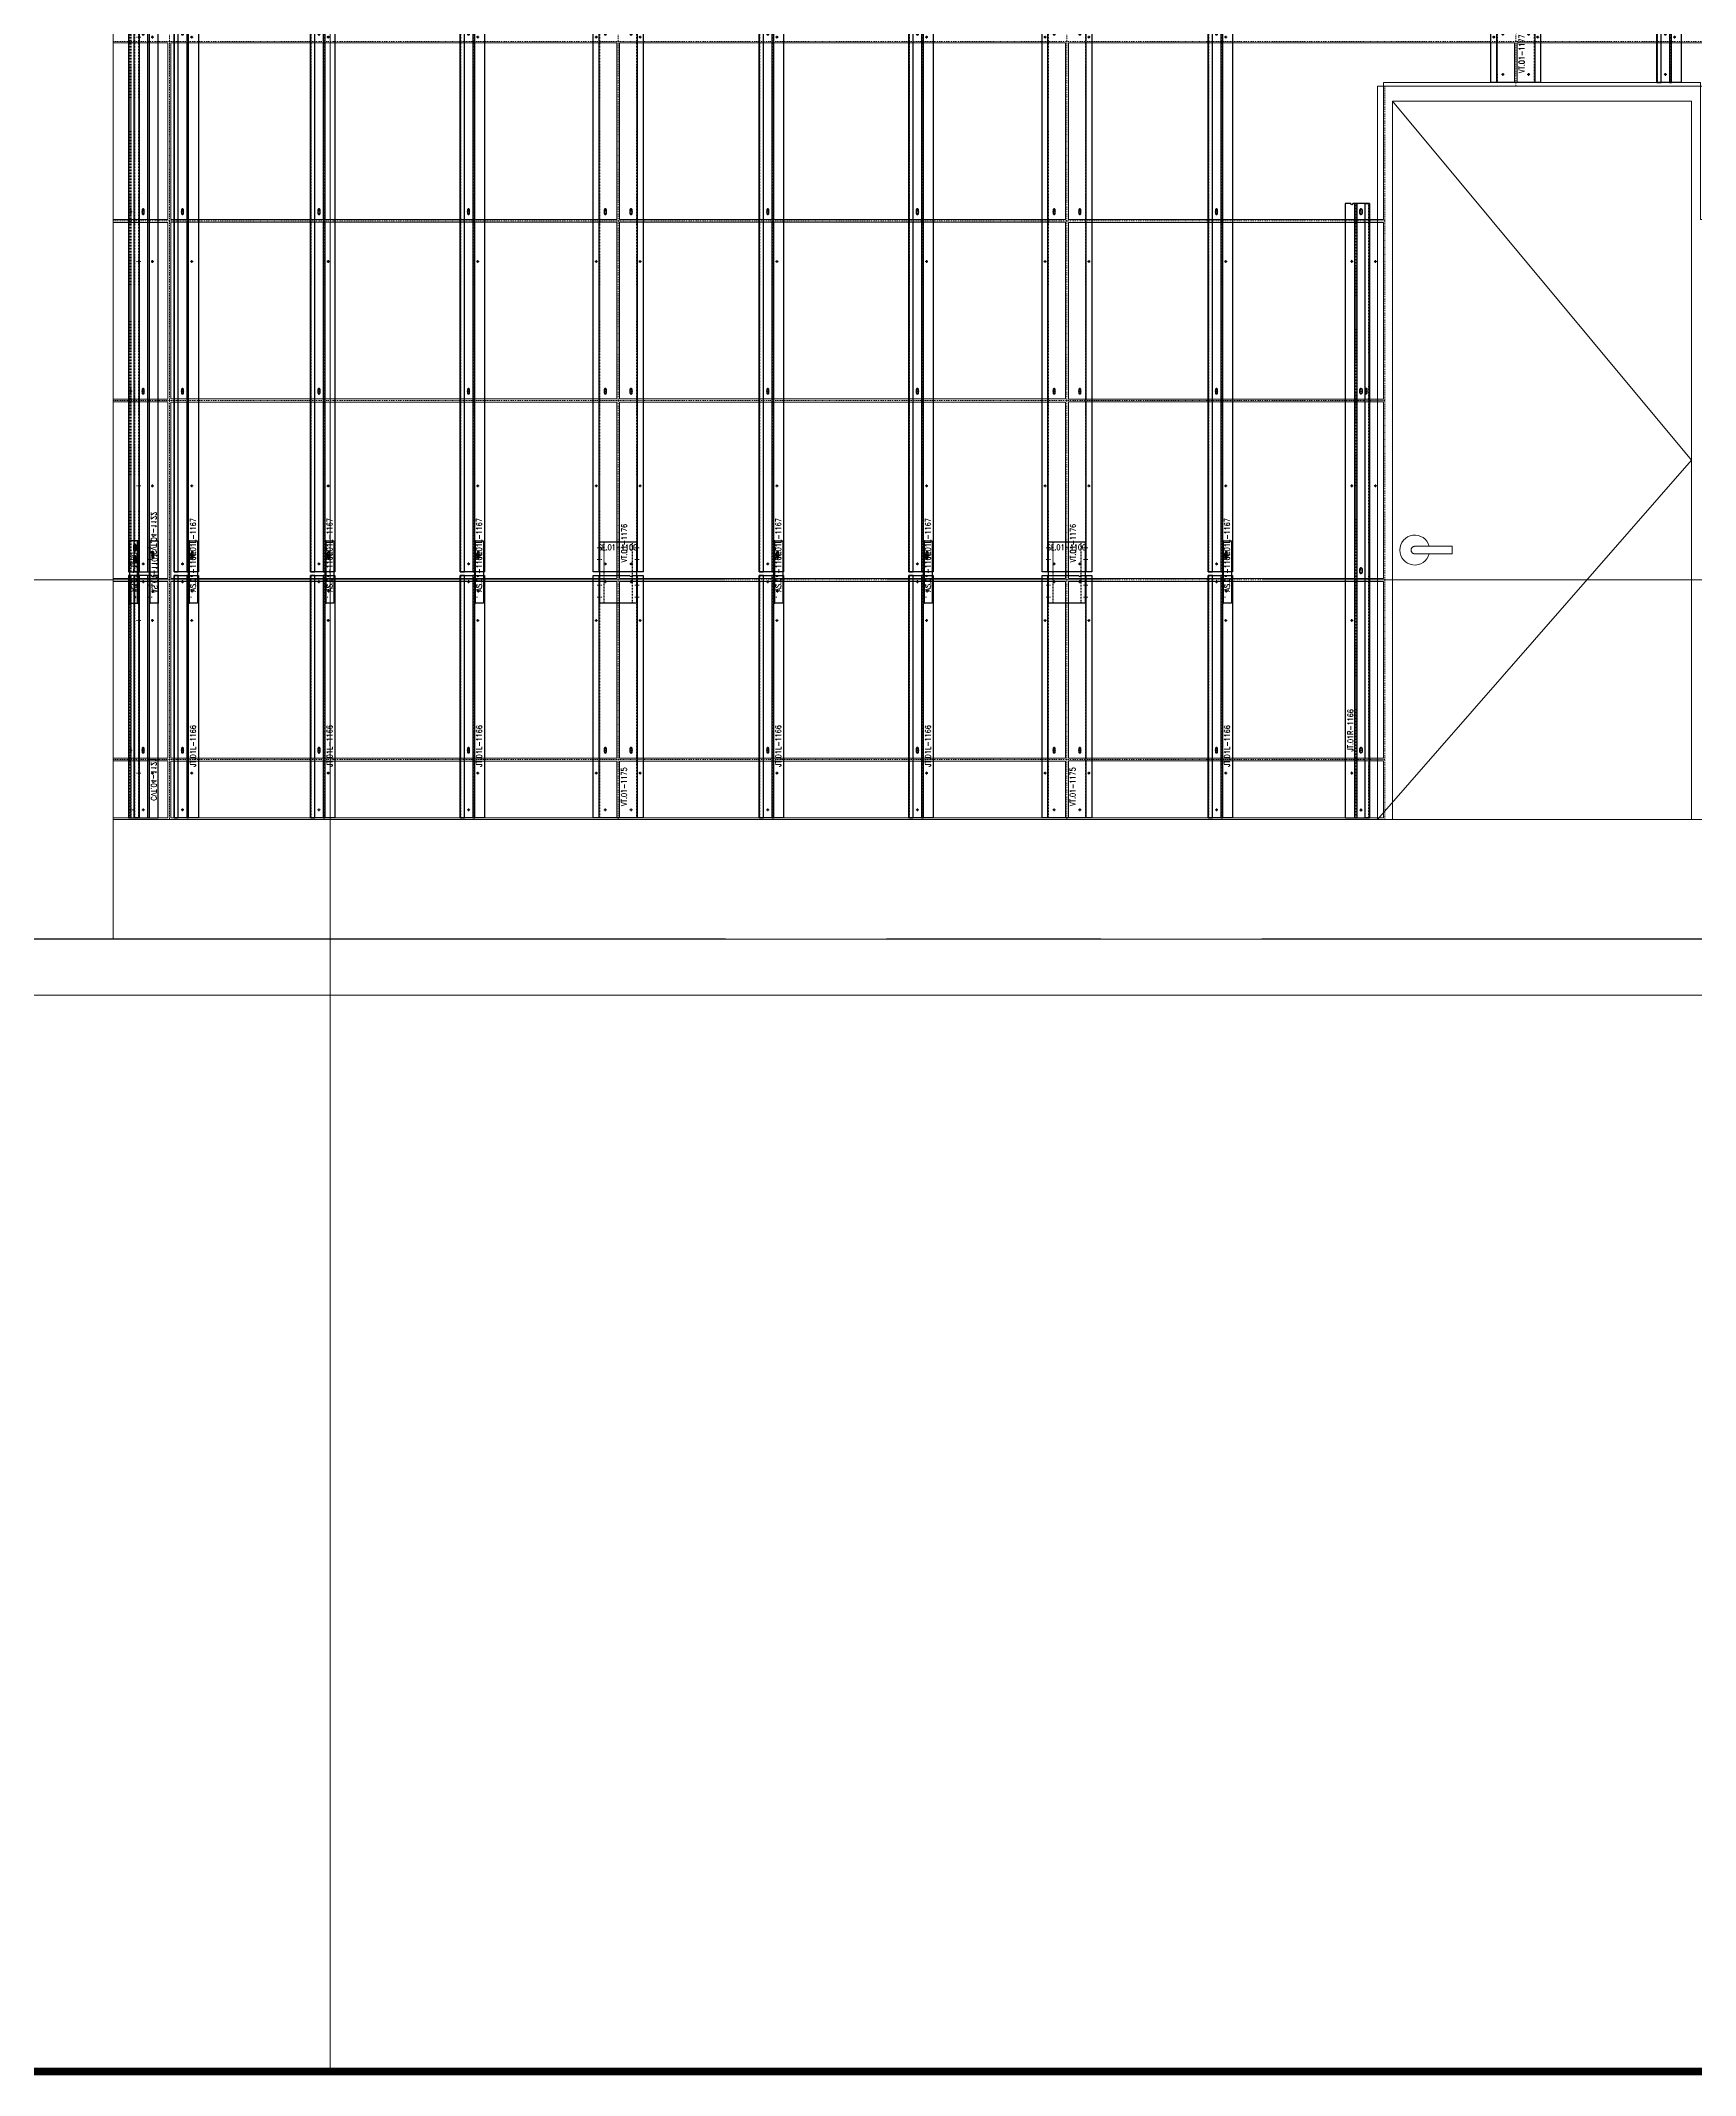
# Model space of a CAD drawing. Header units: inches. Extents: x 841 to 14369, y -4386 to -3225.
# Drawn here: x 1433 to 1654.2, y -4190.6 to -3918.6 of the extents above; entities that cross this region are included whole.
import ezdxf
from ezdxf.xclip import XClip

# ---------------------------------------------------------------- set-up
doc = ezdxf.new("R2010")
doc.units = ezdxf.units.IN
doc.header["$MEASUREMENT"] = 0
doc.header["$XCLIPFRAME"] = 0
for name, pattern in [('NBK_Center', [0.541667, 0.333333, -0.0625, 0.083333, -0.0625]), ('NBK_Center2', [0.270833, 0.166667, -0.03125, 0.041667, -0.03125]), ('NBK_CenterX2', [1.083333, 0.666667, -0.125, 0.166667, -0.125]), ('NBK_Hidden', [0.125, 0.083333, -0.041667]), ('NBK_Hidden2', [0.0625, 0.041667, -0.020833])]:
    doc.linetypes.add(name, pattern=pattern)
doc.layers.get('Defpoints').update_dxf_attribs({"color": 250, "lineweight": 0})
for name, color, linetype, lineweight in [('!Arch2', 8, 'Continuous', 9), ('!Bracket', 11, 'Continuous', 25), ('!Dimension', 50, 'Continuous', 5), ('!Extrusion', 140, 'Continuous', 25), ('!Gridline', 112, 'NBK_CenterX2', 5), ('!Linetype_Center', 220, 'NBK_Center', 9), ('!Linetype_Center2', 222, 'NBK_Center2', 9), ('!Misc2', 252, 'NBK_Hidden2', 5), ('!Terracotta', 31, 'Continuous', 20)]:
    doc.layers.add(name, color=color, linetype=linetype, lineweight=lineweight)
doc.styles.add('Romans', font='romans.shx', dxfattribs={"width": 0.8})

# ---------------------------------------------------------------- blocks, each defined once
blk = doc.blocks.new('A$C5F5E00A7')
for p, q in [((72, -364.16), (72, 207.16)), ((72, -364.16), (72, 207.16)), ((-187.78, -258), (2853.84, -258)), ((-187.78, -258), (2853.84, -258))]:
    blk.add_line(p, q)
blk = doc.blocks.new('A$C5F5E02A7')
for p, q in [((-2525, 324.5), (-2525, 0)), ((-2311.99, 114), (-2356, 114)), ((-2356, 114), (-2356, 16)), ((-2313.99, 64), (-2354, 112)), ((-2354, 16), (-2354, 112)), ((-2354, 112), (-2313.99, 112)), ((-2313.99, 112), (-2313.99, 16)), ((-2313.99, 64), (-2356, 16)), ((-2346, 52.5), (-2351, 52.5)), ((-2346, 52.5), (-2346, 51.5)), ((-2346, 51.5), (-2351, 51.5))]:
    blk.add_line(p, q)
for points in [[(-2525, 16), (-1981.15, 16), (-1981.15, 0), (-2525, 0)], [(-2622.32, 0), (-1981.15, 0), (-1981.15, -7.5), (-2622.32, -7.5)]]:
    blk.add_lwpolyline(points, close=True)
blk.add_arc((-2351, 52), 2, 15, 345)
for points in [[(-2351.5, 52), (-2351.5, 52.04), (-2351.49, 52.11), (-2351.46, 52.19), (-2351.43, 52.25), (-2351.4, 52.3), (-2351.38, 52.33), (-2351.35, 52.36), (-2351.31, 52.4), (-2351.26, 52.43), (-2351.22, 52.45), (-2351.19, 52.46), (-2351.16, 52.47), (-2351.13, 52.48), (-2351.1, 52.49), (-2351.07, 52.5), (-2351.03, 52.5), (-2351.01, 52.5), (-2351, 52.5)], [(-2351.5, 52), (-2351.5, 51.96), (-2351.49, 51.89), (-2351.46, 51.81), (-2351.43, 51.75), (-2351.4, 51.7), (-2351.38, 51.67), (-2351.35, 51.64), (-2351.31, 51.6), (-2351.26, 51.57), (-2351.22, 51.55), (-2351.19, 51.54), (-2351.16, 51.53), (-2351.13, 51.52), (-2351.1, 51.51), (-2351.07, 51.5), (-2351.03, 51.5), (-2351.01, 51.5), (-2351, 51.5)]]:
    blk.add_open_spline(points, degree=3, knots=[0, 0, 0, 0, 0.0833333, 0.125, 0.1666667, 0.2083333, 0.2291667, 0.25, 0.2916667, 0.3333333, 0.3541667, 0.375, 0.3958333, 0.4166667, 0.4375, 0.4583333, 0.4791667, 0.5, 0.5, 0.5, 0.5])
blk = doc.blocks.new('A$C5F5E3900')
at = {"layer": '!Linetype_Center2'}
for p, q in [((-21.5, 16), (-21.5, 324)), ((38.5, 16), (38.5, 324)), ((98.5, 16), (98.5, 324)), ((158.5, 114), (158.5, 324)), ((-29, 120), (199.25, 120)), ((141, 114), (141, 16)), ((183, 114), (141, 114)), ((-29, 96), (141, 96)), ((-29, 72), (141, 72)), ((-29, 48), (141, 48)), ((-29, 24), (141, 24)), ((-29, 24), (141, 24)), ((-29, 16), (141, 16))]:
    blk.add_line(p, q, dxfattribs=at)
at = {"layer": '!Terracotta'}
for points in [[(-21.69, 119.81), (-29, 119.81), (-29, 96.19), (-21.69, 96.19)], [(38.31, 96.19), (-21.31, 96.19), (-21.31, 119.81), (38.31, 119.81)], [(38.69, 96.19), (98.31, 96.19), (98.31, 119.81), (38.69, 119.81)], [(158.31, 119.81), (98.69, 119.81), (98.69, 96.19), (140.81, 96.19), (140.81, 114.5), (158.31, 114.5)], [(158.69, 119.81), (199.25, 119.81), (199.25, 96.19), (183.19, 96.19), (183.19, 114.5), (158.69, 114.5)], [(-21.69, 72.19), (-29, 72.19), (-29, 95.81), (-21.69, 95.81)], [(38.31, 95.84), (-21.31, 95.84), (-21.31, 72.22), (38.31, 72.22)], [(38.69, 95.84), (98.31, 95.84), (98.31, 72.22), (38.69, 72.22)], [(98.69, 95.81), (140.81, 95.81), (140.81, 72.19), (98.69, 72.19)], [(-21.69, 48.19), (-21.69, 71.81), (-29, 71.81), (-29, 48.19)], [(-21.31, 48.19), (-21.31, 71.78), (38.31, 71.78), (38.31, 48.19)], [(98.31, 48.19), (98.31, 71.78), (38.69, 71.78), (38.69, 48.19)], [(140.81, 48.19), (140.81, 71.81), (98.69, 71.81), (98.69, 48.19)], [(-21.69, 24.19), (-21.69, 47.81), (-29, 47.81), (-29, 24.19)], [(-21.31, 24.19), (-21.31, 47.78), (38.31, 47.78), (38.31, 24.19)], [(98.31, 24.19), (98.31, 47.78), (38.69, 47.78), (38.69, 24.19)], [(140.81, 24.19), (140.81, 47.81), (98.69, 47.81), (98.69, 24.19)], [(-21.69, 16.19), (-21.69, 23.81), (-29, 23.81), (-29, 16.19)], [(-21.31, 16.19), (-21.31, 23.78), (38.31, 23.78), (38.31, 16.19)], [(98.31, 16.19), (98.31, 23.78), (38.69, 23.78), (38.69, 16.19)], [(140.81, 16.19), (140.81, 23.81), (98.69, 23.81), (98.69, 16.19)]]:
    blk.add_lwpolyline(points, close=True, dxfattribs=at)
blk = doc.blocks.new('A$C5F5E469F')
at = {"layer": '!Arch2', "color": 1}
blk.add_blockref('A$C5F5E02A7', (2568, 0), dxfattribs=at)
at = {"color": 1}
blk.add_blockref('A$C5F5E3900', (72, 0), dxfattribs=at)
blk = doc.blocks.new('GRID_ELEV NORTH_N')
at = {"layer": '!Gridline'}
for p, q in [((-2.8948, 1.0278), (-2.8948, 13.8025)), ((-6.5042, 9.493, 7.8434), (15.1097, 9.493, 7.8434)), ((-6.5042, 9.214), (15.1097, 9.214))]:
    blk.add_line(p, q, dxfattribs=at)
blk = doc.blocks.new('WEEP HOLE')
at = {"layer": '!Linetype_Center'}
for p, q in [((-0.22, 0.37), (0.22, 0.37)), ((0, 0.83), (0, -0.08))]:
    blk.add_line(p, q, dxfattribs=at)
at = {"color": 0}
blk.add_lwpolyline([(-0.14, 0.61), (-0.14, 0.14, 0.414214), (0, 0, 0.414214), (0.14, 0.14), (0.14, 0.61, 0.414214), (0, 0.75, 0.414214)], format="xyb", close=True, dxfattribs=at)
blk = doc.blocks.new('TAP HOLE_5mm')
at = {"layer": '!Linetype_Center2'}
for points in [[(-0.18, 0), (0.18, 0)], [(0, 0.18), (0, -0.18)]]:
    blk.add_lwpolyline(points, dxfattribs=at)
blk.add_circle((0, 0), 0.101)
blk = doc.blocks.new('JT.01R-1166')
at = {"layer": '!Extrusion'}
blk.add_lwpolyline([(-3.25, 0), (0, 0), (0, 82.12), (-2.22, 82.12, -1), (-2.5, 82.12), (-3.25, 82.12)], format="xyb", close=True, dxfattribs=at)
for points in [[(-1.69, 82.12), (-1.69, 0), (-1.95, 0), (-1.95, 82.12)], [(0, 82.12), (0, 0), (-0.57, 0), (-0.57, 82.12)]]:
    blk.add_lwpolyline(points, close=True, dxfattribs=at)
at = {"layer": '!Extrusion', "linetype": 'NBK_Hidden'}
for points in [[(-1.87, 82.12), (-1.87, 0), (-1.95, 0), (-1.95, 82.12)], [(0, 82.12), (0, 0), (-0.08, 0), (-0.08, 82.12)]]:
    blk.add_lwpolyline(points, close=True, dxfattribs=at)
at = {"layer": '!Extrusion', "xscale": -1}
for name, p in [('WEEP HOLE', (-1.13, 80.68)), ('TAP HOLE_5mm', (-2.36, 74.4)), ('WEEP HOLE', (-1.13, 56.68)), ('TAP HOLE_5mm', (-2.36, 44.4)), ('WEEP HOLE', (-1.13, 32.68)), ('TAP HOLE_5mm', (-2.36, 26.4)), ('WEEP HOLE', (-1.13, 8.68)), ('TAP HOLE_5mm', (-2.36, 6)), ('TAP HOLE_5mm', (-1.13, 1.06))]:
    blk.add_blockref(name, p, dxfattribs=at)
at = {"layer": 'Defpoints', "color": 5, "insert": (-2.54, 11.71), "char_height": 0.75, "width": 1.65, "attachment_point": 5, "rotation": 90, "style": 'Romans'}
blk.add_mtext('JT.01R-1166', dxfattribs=at)
blk = doc.blocks.new('SECTION CLEAR HOLE 1')
at = {"layer": '!Linetype_Center2'}
blk.add_line((-0.33, 0, 0), (0.26, 0, 0), dxfattribs=at)
at = {"layer": '!Misc2'}
blk.add_lwpolyline([(-0.12, 0.1), (0, 0.1), (0, -0.1), (-0.12, -0.1)], close=True, dxfattribs=at)
blk = doc.blocks.new('SLOTTED SECTION1')
at = {"layer": '!Linetype_Center2'}
blk.add_lwpolyline([(-0.24, 0), (0.12, 0)], dxfattribs=at)
at = {"layer": '!Misc2'}
blk.add_lwpolyline([(-0.12, 0.47), (0, 0.47), (0, -0.47), (-0.12, -0.47)], close=True, dxfattribs=at)
blk = doc.blocks.new('SLOTTED HOLE 1')
at = {"layer": '!Linetype_Center'}
for p, q in [((0, 0.55), (0, -0.55)), ((-0.22, 0), (0.22, 0))]:
    blk.add_line(p, q, dxfattribs=at)
at = {"color": 0}
blk.add_lwpolyline([(-0.14, 0.33), (-0.14, -0.33, 0.414214), (0, -0.47, 0.414214), (0.14, -0.33), (0.14, 0.33, 0.414214), (0, 0.47, 0.414214)], format="xyb", close=True, dxfattribs=at)
blk = doc.blocks.new('SPPLICE 1')
at = {"layer": 'Defpoints', "color": 8}
for points in [[(-1.3, 4.65), (-0.12, 4.65), (-0.12, -3.67), (-1.3, -3.67)], [(-1.3, -3.67), (-1.18, -3.67), (-1.18, 4.65), (-1.3, 4.65)]]:
    blk.add_lwpolyline(points, close=True, dxfattribs=at)
at = {"layer": '!Dimension'}
for name, p in [('SLOTTED SECTION1', (-1.18, 3.73)), ('SLOTTED SECTION1', (-1.18, 2.15)), ('SECTION CLEAR HOLE 1', (-1.18, -1.3)), ('SECTION CLEAR HOLE 1', (-1.18, -2.88))]:
    blk.add_blockref(name, p, dxfattribs=at)
at = {"layer": '!Extrusion', "linetype": 'NBK_Hidden'}
blk.add_blockref('SLOTTED HOLE 1', (-0.83, 2.75), dxfattribs=at)
at = {"layer": '!Extrusion', "rotation": 360}
blk.add_blockref('TAP HOLE_5mm', (-0.83, -2.09), dxfattribs=at)
blk = doc.blocks.new('JT.01L-1169')
at = {"layer": '!Extrusion'}
blk.add_lwpolyline([(3.25, 0), (0, 0), (0, 78.08), (2.22, 78.08, 1), (2.5, 78.08), (3.25, 78.08)], format="xyb", close=True, dxfattribs=at)
at = {"layer": '!Extrusion', "linetype": 'NBK_Hidden'}
for points in [[(0, 78.08), (0, 0), (0.08, 0), (0.08, 78.08)], [(1.87, 78.08), (1.87, 0), (1.95, 0), (1.95, 78.08)]]:
    blk.add_lwpolyline(points, close=True, dxfattribs=at)
at = {"layer": '!Extrusion'}
for points in [[(0, 78.08), (0, 0), (0.57, 0), (0.57, 78.08)], [(1.69, 78.08), (1.69, 0), (1.95, 0), (1.95, 78.08)]]:
    blk.add_lwpolyline(points, close=True, dxfattribs=at)
at = {"layer": '!Dimension'}
blk.add_blockref('SPPLICE 1', (3.25, 78.08), dxfattribs=at)
at = {"layer": '!Extrusion', "rotation": 360}
for p in [(1.13, 77.25), (2.36, 66.08), (2.36, 36.08), (2.36, 6.08), (1.13, 1.09)]:
    blk.add_blockref('TAP HOLE_5mm', p, dxfattribs=at)
at = {"layer": '!Extrusion'}
for p in [(1.13, 54.37), (1.13, 30.37), (1.13, 6.37)]:
    blk.add_blockref('WEEP HOLE', p, dxfattribs=at)
at = {"layer": 'Defpoints', "color": 2, "insert": (2.54, 10), "char_height": 0.75, "width": 1.65, "attachment_point": 5, "rotation": 90, "style": 'Romans'}
blk.add_mtext('JT.01L-1169', dxfattribs=at)
blk = doc.blocks.new('HOLE SECTION')
at = {"layer": '!Linetype_Center2'}
blk.add_line((-0.33, 0), (0.26, 0), dxfattribs=at)
at = {"layer": '!Misc2'}
blk.add_lwpolyline([(-0.09, 0.1), (0, 0.1), (0, -0.1), (-0.09, -0.1)], close=True, dxfattribs=at)
blk = doc.blocks.new('19mm WEEP HOLE')
at = {"layer": '!Linetype_Center'}
blk.add_line((-0.37, 0.2), (-0.37, -0.12), dxfattribs=at)
at = {"linetype": 'NBK_Hidden'}
blk.add_lwpolyline([(-0.75, 0.08), (0, 0.08), (0, 0), (-0.75, 0)], close=True, dxfattribs=at)
blk = doc.blocks.new('CLEAR SECTION HOLE')
at = {"layer": '!Linetype_Center2'}
blk.add_line((-0.33, 0), (0.26, 0), dxfattribs=at)
at = {"layer": '!Misc2'}
blk.add_lwpolyline([(-0.08, 0.1), (0, 0.1), (0, -0.1), (-0.08, -0.1)], close=True, dxfattribs=at)
blk = doc.blocks.new('SL.01-1101')
at = {"layer": '!Bracket'}
for points in [[(4.65, -1.3), (4.65, -0.12), (-3.67, -0.12), (-3.67, -1.3)], [(-3.67, -1.3), (-3.67, -1.18), (4.65, -1.18), (4.65, -1.3)]]:
    blk.add_lwpolyline(points, close=True, dxfattribs=at)
at = {"layer": '!Dimension', "xscale": -1, "rotation": 270}
for name, p in [('SECTION CLEAR HOLE 1', (-2.88, -1.18)), ('SECTION CLEAR HOLE 1', (-1.3, -1.18)), ('SLOTTED SECTION1', (2.15, -1.18)), ('SLOTTED SECTION1', (3.73, -1.18))]:
    blk.add_blockref(name, p, dxfattribs=at)
at = {"layer": '!Extrusion', "xscale": -1, "rotation": 270}
blk.add_blockref('TAP HOLE_5mm', (-2.09, -0.83), dxfattribs=at)
at = {"layer": '!Extrusion', "linetype": 'NBK_Hidden', "xscale": -1, "rotation": 270}
blk.add_blockref('SLOTTED HOLE 1', (2.75, -0.83), dxfattribs=at)
at = {"layer": 'Defpoints', "color": 30, "insert": (0.32, -0.6), "char_height": 0.75, "width": 1.65, "attachment_point": 5, "style": 'Romans'}
blk.add_mtext('AS.01-1101', dxfattribs=at)
blk = doc.blocks.new('AS.01-1100-')
at = {"layer": '!Bracket'}
for points in [[(4.65, 1.33), (4.65, 0.15), (-3.67, 0.15), (-3.67, 1.33)], [(-3.67, 1.33), (-3.67, 1.21), (4.65, 1.21), (4.65, 1.33)]]:
    blk.add_lwpolyline(points, close=True, dxfattribs=at)
at = {"layer": '!Dimension', "rotation": 270}
for name, p in [('SECTION CLEAR HOLE 1', (-2.09, 1.21)), ('SLOTTED SECTION1', (2.75, 1.21))]:
    blk.add_blockref(name, p, dxfattribs=at)
at = {"layer": '!Extrusion', "rotation": 270}
for p in [(-2.88, 0.86, 0), (-1.3, 0.86, 0)]:
    blk.add_blockref('TAP HOLE_5mm', p, dxfattribs=at)
at = {"layer": '!Extrusion', "linetype": 'NBK_Hidden', "rotation": 270}
for p in [(2.15, 0.86), (3.73, 0.86)]:
    blk.add_blockref('SLOTTED HOLE 1', p, dxfattribs=at)
at = {"layer": 'Defpoints', "color": 30, "insert": (0.49, 0.74), "char_height": 0.75, "width": 1.65, "attachment_point": 5, "style": 'Romans'}
blk.add_mtext('AS.01-1100', dxfattribs=at)
blk = doc.blocks.new('CVT.04-1122')
at = {"layer": '!Extrusion'}
blk.add_lwpolyline([(0, 0), (0, 143.5), (0.63, 143.5, 1), (0.91, 143.5), (3.97, 143.5), (3.97, 0)], format="xyb", close=True, dxfattribs=at)
for points in [[(1.18, 0), (1.18, 143.5), (1.44, 143.5), (1.44, 0)], [(3.21, 0), (3.21, 143.5), (2.56, 143.5), (2.56, 0)]]:
    blk.add_lwpolyline(points, close=True, dxfattribs=at)
at = {"layer": '!Extrusion', "linetype": 'NBK_Hidden'}
for points in [[(2.55, 0), (2.55, 143.5), (2.64, 143.5), (2.64, 0)], [(3.11, 0), (3.11, 143.5), (3.21, 143.5), (3.21, 0)], [(3.61, 0), (3.61, 143.5), (3.69, 143.5), (3.69, 0)], [(3.93, 0), (3.93, 143.5), (3.83, 143.5), (3.83, 0)]]:
    blk.add_lwpolyline(points, close=True, dxfattribs=at)
at = {"layer": '!Dimension'}
for name, p in [('CLEAR SECTION HOLE', (3.69, 142.67)), ('HOLE SECTION', (2.64, 131.5)), ('HOLE SECTION', (2.64, 101.5)), ('HOLE SECTION', (2.64, 71.5)), ('HOLE SECTION', (2.64, 41.5)), ('HOLE SECTION', (2.64, 11.5)), ('CLEAR SECTION HOLE', (3.69, 1.06))]:
    blk.add_blockref(name, p, dxfattribs=at)
at = {"layer": '!Extrusion', "xscale": -1}
for name, p in [('TAP HOLE_5mm', (2, 142.67)), ('WEEP HOLE', (2, 119.78)), ('WEEP HOLE', (2, 95.78)), ('WEEP HOLE', (2, 71.78)), ('WEEP HOLE', (2, 47.78)), ('WEEP HOLE', (2, 23.78)), ('TAP HOLE_5mm', (2, 1.06))]:
    blk.add_blockref(name, p, dxfattribs=at)
at = {"layer": '!Extrusion'}
for p in [(0.77, 131.5), (0.77, 101.5), (0.77, 71.5), (0.77, 41.5), (0.77, 11.5)]:
    blk.add_blockref('TAP HOLE_5mm', p, dxfattribs=at)
at = {"layer": '!Extrusion', "rotation": 270}
for p in [(3.61, 119.78), (3.61, 95.78), (3.61, 71.78), (3.61, 47.78), (3.61, 23.78)]:
    blk.add_blockref('19mm WEEP HOLE', p, dxfattribs=at)
at = {"color": 144, "rotation": 90}
for name, p in [('SL.01-1101', (-0.12, 143.5)), ('AS.01-1100-', (3.97, 143.5))]:
    blk.add_blockref(name, p, dxfattribs=at)
at = {"layer": 'Defpoints', "color": 3, "insert": (0.58, 5.18), "char_height": 0.75, "width": 1.65, "attachment_point": 5, "rotation": 90, "style": 'Romans'}
blk.add_mtext('CVT.04-1122', dxfattribs=at)
blk = doc.blocks.new('CVT.04-1121')
at = {"layer": '!Extrusion'}
blk.add_lwpolyline([(0, 0), (0, 32.4), (0.63, 32.4, 1), (0.91, 32.4), (3.97, 32.4), (3.97, 0)], format="xyb", close=True, dxfattribs=at)
for points in [[(1.18, 0), (1.18, 32.4), (1.44, 32.4), (1.44, 0)], [(3.21, 0), (3.21, 32.4), (2.56, 32.4), (2.56, 0)]]:
    blk.add_lwpolyline(points, close=True, dxfattribs=at)
at = {"layer": '!Extrusion', "linetype": 'NBK_Hidden'}
for points in [[(2.55, 0), (2.55, 32.4), (2.64, 32.4), (2.64, 0)], [(3.11, 0), (3.11, 32.4), (3.21, 32.4), (3.21, 0)], [(3.61, 0), (3.61, 32.4), (3.69, 32.4), (3.69, 0)], [(3.93, 0), (3.93, 32.4), (3.83, 32.4), (3.83, 0)]]:
    blk.add_lwpolyline(points, close=True, dxfattribs=at)
at = {"layer": '!Dimension'}
for name, p in [('CLEAR SECTION HOLE', (3.69, 31.57)), ('HOLE SECTION', (2.64, 26.4)), ('HOLE SECTION', (2.64, 6)), ('CLEAR SECTION HOLE', (3.69, 1.09))]:
    blk.add_blockref(name, p, dxfattribs=at)
at = {"layer": '!Extrusion', "xscale": -1}
for name, p in [('TAP HOLE_5mm', (2, 31.57)), ('WEEP HOLE', (2, 8.68)), ('TAP HOLE_5mm', (2, 1.09))]:
    blk.add_blockref(name, p, dxfattribs=at)
at = {"layer": '!Extrusion'}
for p in [(0.77, 26.4), (0.77, 6)]:
    blk.add_blockref('TAP HOLE_5mm', p, dxfattribs=at)
at = {"layer": '!Extrusion', "rotation": 270}
blk.add_blockref('19mm WEEP HOLE', (3.61, 8.68), dxfattribs=at)
at = {"color": 144, "rotation": 90}
for name, p in [('SL.01-1101', (-0.12, 32.4)), ('AS.01-1100-', (3.97, 32.4))]:
    blk.add_blockref(name, p, dxfattribs=at)
at = {"layer": 'Defpoints', "color": 3, "insert": (0.58, 5.18), "char_height": 0.75, "width": 1.65, "attachment_point": 5, "rotation": 90, "style": 'Romans'}
blk.add_mtext('CVT.04-1121', dxfattribs=at)
blk = doc.blocks.new('AS.01-1100')
at = {"layer": '!Bracket'}
for points in [[(-1.3, 4.65), (-0.12, 4.65), (-0.12, -3.67), (-1.3, -3.67)], [(-1.3, -3.67), (-1.18, -3.67), (-1.18, 4.65), (-1.3, 4.65)]]:
    blk.add_lwpolyline(points, close=True, dxfattribs=at)
at = {"layer": '!Dimension'}
for name, p in [('SLOTTED SECTION1', (-1.18, 3.73)), ('SLOTTED SECTION1', (-1.18, 2.15)), ('SECTION CLEAR HOLE 1', (-1.18, -1.3)), ('SECTION CLEAR HOLE 1', (-1.18, -2.88))]:
    blk.add_blockref(name, p, dxfattribs=at)
at = {"layer": '!Extrusion', "linetype": 'NBK_Hidden'}
blk.add_blockref('SLOTTED HOLE 1', (-0.83, 2.75), dxfattribs=at)
at = {"layer": '!Extrusion', "rotation": 360}
blk.add_blockref('TAP HOLE_5mm', (-0.83, -2.09), dxfattribs=at)
at = {"layer": 'Defpoints', "color": 30, "insert": (-0.71, 0.49), "char_height": 0.75, "width": 1.65, "attachment_point": 5, "rotation": 90, "style": 'Romans'}
blk.add_mtext('AS.01-1100', dxfattribs=at)
blk = doc.blocks.new('JT.01L-1167')
at = {"layer": '!Extrusion'}
blk.add_lwpolyline([(3.25, 0), (0, 0), (0, 143.5), (2.22, 143.5, 1), (2.5, 143.5), (3.25, 143.5)], format="xyb", close=True, dxfattribs=at)
at = {"layer": '!Extrusion', "linetype": 'NBK_Hidden'}
for points in [[(0, 143.5), (0, 0), (0.08, 0), (0.08, 143.5)], [(1.87, 143.5), (1.87, 0), (1.95, 0), (1.95, 143.5)]]:
    blk.add_lwpolyline(points, close=True, dxfattribs=at)
at = {"layer": '!Extrusion'}
for points in [[(0, 143.5), (0, 0), (0.57, 0), (0.57, 143.5)], [(1.69, 143.5), (1.69, 0), (1.95, 0), (1.95, 143.5)]]:
    blk.add_lwpolyline(points, close=True, dxfattribs=at)
at = {"layer": '!Dimension'}
blk.add_blockref('AS.01-1100', (3.25, 143.5), dxfattribs=at)
at = {"layer": '!Extrusion', "rotation": 360}
for p in [(1.13, 142.67), (2.36, 131.5), (2.36, 101.5), (2.36, 71.5), (2.36, 41.5), (2.36, 11.5), (1.13, 1.06)]:
    blk.add_blockref('TAP HOLE_5mm', p, dxfattribs=at)
at = {"layer": '!Extrusion'}
for p in [(1.13, 119.78), (1.13, 95.78), (1.13, 71.78), (1.13, 47.78), (1.13, 23.78)]:
    blk.add_blockref('WEEP HOLE', p, dxfattribs=at)
at = {"layer": 'Defpoints', "color": 2, "insert": (2.54, 4.4), "char_height": 0.75, "width": 1.65, "attachment_point": 5, "rotation": 90, "style": 'Romans'}
blk.add_mtext('JT.01L-1167', dxfattribs=at)
blk = doc.blocks.new('JT.01L-1166')
at = {"layer": '!Extrusion'}
blk.add_lwpolyline([(3.25, 0), (0, 0), (0, 32.4), (2.22, 32.4, 1), (2.5, 32.4), (3.25, 32.4)], format="xyb", close=True, dxfattribs=at)
at = {"layer": '!Extrusion', "linetype": 'NBK_Hidden'}
for points in [[(0, 32.4), (0, 0), (0.08, 0), (0.08, 32.4)], [(1.87, 32.4), (1.87, 0), (1.95, 0), (1.95, 32.4)]]:
    blk.add_lwpolyline(points, close=True, dxfattribs=at)
at = {"layer": '!Extrusion'}
for points in [[(0, 32.4), (0, 0), (0.57, 0), (0.57, 32.4)], [(1.69, 32.4), (1.69, 0), (1.95, 0), (1.95, 32.4)]]:
    blk.add_lwpolyline(points, close=True, dxfattribs=at)
at = {"layer": '!Dimension'}
blk.add_blockref('AS.01-1100', (3.25, 32.4), dxfattribs=at)
at = {"layer": '!Extrusion', "rotation": 360}
for p in [(1.13, 31.57), (2.36, 26.4), (2.36, 6), (1.13, 1.09)]:
    blk.add_blockref('TAP HOLE_5mm', p, dxfattribs=at)
at = {"layer": '!Extrusion'}
blk.add_blockref('WEEP HOLE', (1.13, 8.68), dxfattribs=at)
at = {"layer": 'Defpoints', "color": 2, "insert": (2.54, 9.62), "char_height": 0.75, "width": 1.65, "attachment_point": 5, "rotation": 90, "style": 'Romans'}
blk.add_mtext('JT.01L-1166', dxfattribs=at)
blk = doc.blocks.new('VT.01-1177')
at = {"layer": '!Extrusion'}
blk.add_lwpolyline([(3.33, 0), (-3.33, 0), (-3.33, 78.08), (1.58, 78.08, 1), (1.86, 78.08), (3.33, 78.08)], format="xyb", close=True, dxfattribs=at)
blk.add_lwpolyline([(1.86, 78.08), (2.54, 78.08), (2.54, 0), (-2.54, 0), (-2.54, 78.08), (1.58, 78.08)], dxfattribs=at)
at = {"layer": '!Extrusion', "linetype": 'NBK_Hidden'}
blk.add_lwpolyline([(1.86, 78.08), (2.46, 78.08), (2.46, 0), (-2.46, 0), (-2.46, 78.08), (1.58, 78.08)], dxfattribs=at)
at = {"layer": 'Defpoints', "color": 8}
blk.add_lwpolyline([(-2.45, 82.62), (2.45, 82.62), (2.45, 74.41), (-2.45, 74.41)], close=True, dxfattribs=at)
at = {"layer": 'Defpoints', "color": 8, "linetype": 'NBK_Hidden2'}
blk.add_lwpolyline([(-1.86, 82.62), (1.86, 82.62), (1.86, 74.41), (-1.86, 74.41)], close=True, dxfattribs=at)
at = {"layer": '!Dimension', "rotation": 360}
for p in [(-2.46, 76.79), (2.54, 76.79), (-2.46, 75.21), (2.54, 75.21)]:
    blk.add_blockref('CLEAR SECTION HOLE', p, dxfattribs=at)
at = {"layer": '!Extrusion', "rotation": 360}
for name, p in [('TAP HOLE_5mm', (-1.72, 77.25)), ('TAP HOLE_5mm', (1.72, 77.25)), ('TAP HOLE_5mm', (-2.93, 66.08)), ('TAP HOLE_5mm', (2.93, 66.08)), ('WEEP HOLE', (-1.72, 54.37)), ('WEEP HOLE', (1.72, 54.37)), ('TAP HOLE_5mm', (-2.93, 36.08)), ('TAP HOLE_5mm', (2.93, 36.08)), ('WEEP HOLE', (-1.72, 30.37)), ('WEEP HOLE', (1.72, 30.37)), ('TAP HOLE_5mm', (-2.93, 6.08)), ('WEEP HOLE', (-1.72, 6.37)), ('WEEP HOLE', (1.72, 6.37)), ('TAP HOLE_5mm', (2.93, 6.08)), ('TAP HOLE_5mm', (-1.72, 1.09)), ('TAP HOLE_5mm', (1.72, 1.09))]:
    blk.add_blockref(name, p, dxfattribs=at)
at = {"layer": 'Defpoints', "color": 1, "insert": (0.8, 3.84), "char_height": 0.75, "width": 1.65, "attachment_point": 5, "rotation": 90, "style": 'Romans'}
blk.add_mtext('VT.01-1177', dxfattribs=at)
blk = doc.blocks.new('SLOTTED SECTION HOLE')
at = {"layer": '!Linetype_Center2'}
blk.add_line((-0.33, 0), (0.26, 0), dxfattribs=at)
at = {"layer": '!Misc2'}
blk.add_lwpolyline([(-0.08, 0.47), (0, 0.47), (0, -0.47), (-0.08, -0.47)], close=True, dxfattribs=at)
blk = doc.blocks.new('VT.01-1176')
at = {"layer": '!Extrusion'}
blk.add_lwpolyline([(-2.45, 148.03), (2.45, 148.03), (2.45, 139.83), (-2.45, 139.83)], close=True, dxfattribs=at)
at = {"layer": '!Extrusion', "linetype": 'NBK_Hidden2'}
blk.add_lwpolyline([(-1.86, 148.03), (1.86, 148.03), (1.86, 139.83), (-1.86, 139.83)], close=True, dxfattribs=at)
at = {"layer": '!Extrusion'}
blk.add_lwpolyline([(3.33, 0), (-3.33, 0), (-3.33, 143.5), (1.58, 143.5, 1), (1.86, 143.5), (3.33, 143.5)], format="xyb", close=True, dxfattribs=at)
blk.add_lwpolyline([(1.86, 143.5), (2.54, 143.5), (2.54, 0), (-2.54, 0), (-2.54, 143.5), (1.58, 143.5)], dxfattribs=at)
at = {"layer": '!Extrusion', "linetype": 'NBK_Hidden'}
blk.add_lwpolyline([(1.86, 143.5), (2.46, 143.5), (2.46, 0), (-2.46, 0), (-2.46, 143.5), (1.58, 143.5)], dxfattribs=at)
at = {"layer": '!Dimension', "rotation": 360}
for name, p in [('CLEAR SECTION HOLE', (-2.46, 142.21)), ('CLEAR SECTION HOLE', (2.54, 142.21)), ('CLEAR SECTION HOLE', (-2.46, 140.63)), ('CLEAR SECTION HOLE', (2.54, 140.63)), ('SLOTTED SECTION HOLE', (-2.46, 3.23)), ('SLOTTED SECTION HOLE', (2.54, 3.23)), ('SLOTTED SECTION HOLE', (-2.46, 1.65)), ('SLOTTED SECTION HOLE', (2.54, 1.65))]:
    blk.add_blockref(name, p, dxfattribs=at)
at = {"layer": '!Extrusion', "rotation": 360}
for name, p in [('TAP HOLE_5mm', (-1.72, 142.67)), ('TAP HOLE_5mm', (1.72, 142.67)), ('TAP HOLE_5mm', (-2.93, 131.5)), ('TAP HOLE_5mm', (2.93, 131.5)), ('WEEP HOLE', (-1.72, 119.78)), ('WEEP HOLE', (1.72, 119.78)), ('TAP HOLE_5mm', (-2.93, 101.5)), ('TAP HOLE_5mm', (2.93, 101.5)), ('WEEP HOLE', (-1.72, 95.78)), ('WEEP HOLE', (1.72, 95.78)), ('TAP HOLE_5mm', (-2.93, 71.5)), ('WEEP HOLE', (-1.72, 71.78)), ('WEEP HOLE', (1.72, 71.78)), ('TAP HOLE_5mm', (2.93, 71.5)), ('WEEP HOLE', (-1.72, 47.78)), ('WEEP HOLE', (1.72, 47.78)), ('TAP HOLE_5mm', (-2.93, 41.5)), ('TAP HOLE_5mm', (2.93, 41.5)), ('WEEP HOLE', (-1.72, 23.78)), ('WEEP HOLE', (1.72, 23.78)), ('TAP HOLE_5mm', (-2.93, 11.5)), ('TAP HOLE_5mm', (2.93, 11.5)), ('TAP HOLE_5mm', (-1.72, 1.06)), ('TAP HOLE_5mm', (1.72, 1.06))]:
    blk.add_blockref(name, p, dxfattribs=at)
at = {"layer": 'Defpoints', "color": 30, "insert": (-0.03, 147.53), "char_height": 0.75, "width": 1.65, "attachment_point": 5, "style": 'Romans'}
blk.add_mtext('SL.01-1100', dxfattribs=at)
at = {"layer": 'Defpoints', "color": 1, "insert": (0.8, 3.84), "char_height": 0.75, "width": 1.65, "attachment_point": 5, "rotation": 90, "style": 'Romans'}
blk.add_mtext('VT.01-1176', dxfattribs=at)
blk = doc.blocks.new('VT.01-1175')
at = {"layer": '!Extrusion'}
blk.add_lwpolyline([(-2.45, 36.93), (2.45, 36.93), (2.45, 28.73), (-2.45, 28.73)], close=True, dxfattribs=at)
at = {"layer": '!Extrusion', "linetype": 'NBK_Hidden2'}
blk.add_lwpolyline([(-1.86, 36.93), (1.86, 36.93), (1.86, 28.73), (-1.86, 28.73)], close=True, dxfattribs=at)
at = {"layer": '!Extrusion'}
blk.add_lwpolyline([(3.33, 0), (-3.33, 0), (-3.33, 32.4), (1.58, 32.4, 1), (1.86, 32.4), (3.33, 32.4)], format="xyb", close=True, dxfattribs=at)
blk.add_lwpolyline([(1.86, 32.4), (2.54, 32.4), (2.54, 0), (-2.54, 0), (-2.54, 32.4), (1.58, 32.4)], dxfattribs=at)
at = {"layer": '!Extrusion', "linetype": 'NBK_Hidden'}
blk.add_lwpolyline([(1.86, 32.4), (2.46, 32.4), (2.46, 0), (-2.46, 0), (-2.46, 32.4), (1.58, 32.4)], dxfattribs=at)
at = {"layer": '!Dimension', "rotation": 360}
for p in [(-2.46, 31.1), (2.54, 31.1), (-2.46, 29.52), (2.54, 29.52)]:
    blk.add_blockref('CLEAR SECTION HOLE', p, dxfattribs=at)
at = {"layer": '!Extrusion'}
for name, p in [('TAP HOLE_5mm', (-1.72, 31.57)), ('TAP HOLE_5mm', (1.72, 31.57)), ('TAP HOLE_5mm', (-2.93, 26.4)), ('TAP HOLE_5mm', (2.93, 26.4)), ('WEEP HOLE', (-1.72, 8.68)), ('WEEP HOLE', (1.72, 8.68)), ('TAP HOLE_5mm', (-2.93, 6)), ('TAP HOLE_5mm', (2.93, 6)), ('TAP HOLE_5mm', (-1.72, 1.09)), ('TAP HOLE_5mm', (1.72, 1.09))]:
    blk.add_blockref(name, p, dxfattribs=at)
at = {"layer": 'Defpoints', "color": 30, "insert": (-0.07, 36.17), "char_height": 0.75, "width": 1.65, "attachment_point": 5, "style": 'Romans'}
blk.add_mtext('SL.01-1100', dxfattribs=at)
at = {"layer": 'Defpoints', "color": 1, "insert": (0.77, 4.18), "char_height": 0.75, "width": 1.65, "attachment_point": 5, "rotation": 90, "style": 'Romans'}
blk.add_mtext('VT.01-1175', dxfattribs=at)
blk = doc.blocks.new('NORTH PENTHOUSE TRACK')
at = {"layer": '!Extrusion', "rotation": 360}
for p in [(211.73, 90.58), (211.73, 60.58)]:
    blk.add_blockref('TAP HOLE_5mm', p, dxfattribs=at)
at = {"layer": '!Extrusion'}
blk.add_blockref('WEEP HOLE', (210.5, 72.87), dxfattribs=at)
at = {"color": 3, "xscale": -1}
for name, p in [('CVT.04-1122', (49, 49.08)), ('CVT.04-1121', (49, 16.19))]:
    blk.add_blockref(name, p, dxfattribs=at)
at = {"color": 3}
for name, p in [('JT.01L-1167', (51.12, 49.08)), ('JT.01L-1167', (69.37, 49.08)), ('JT.01L-1167', (89.37, 49.08)), ('VT.01-1176', (110.5, 49.08)), ('JT.01L-1167', (129.37, 49.08)), ('JT.01L-1167', (149.37, 49.08)), ('VT.01-1176', (170.5, 49.08)), ('JT.01L-1167', (189.37, 49.08)), ('VT.01-1177', (230.5, 114.5)), ('JT.01L-1169', (249.37, 114.5)), ('JT.01R-1166', (210.94, 16.19)), ('JT.01L-1166', (51.12, 16.19)), ('JT.01L-1166', (69.37, 16.19)), ('JT.01L-1166', (89.37, 16.19)), ('VT.01-1175', (110.5, 16.19)), ('JT.01L-1166', (129.37, 16.19)), ('JT.01L-1166', (149.37, 16.19)), ('VT.01-1175', (170.5, 16.19)), ('JT.01L-1166', (189.37, 16.19))]:
    blk.add_blockref(name, p, dxfattribs=at)

msp = doc.modelspace()

# ---------------------------------------------------------------- linework, layer by layer
at = {"layer": 'Defpoints', "color": 2, "const_width": 1}
msp.add_lwpolyline([(1293.02, -3651.07), (4092.6, -3651.07), (4092.6, -4190.12), (1293.02, -4190.12)], close=True, dxfattribs=at)

# ---------------------------------------------------------------- block references
ref = msp.add_blockref('GRID_ELEV NORTH_N', (1969.71, -5623.81, -1349.31), dxfattribs=dict(xscale=172.031999999448, yscale=172.031999999448, zscale=172.031999999448))
XClip(ref).set_block_clipping_path([(-7.0316507845, 8.3338612674), (70.2019192724, 15.9895587659)])
at = {"color": 1}
msp.add_blockref('A$C5F5E469F', (1399.71, -4038.72), dxfattribs=at)
at = {"color": 144}
msp.add_blockref('NORTH PENTHOUSE TRACK', (1399.71, -4038.72), dxfattribs=at)
at = {"layer": 'Defpoints', "color": 1}
msp.add_blockref('A$C5F5E00A7', (1399.71, -3780.72), dxfattribs=at)

doc.saveas('drawing.dxf')
